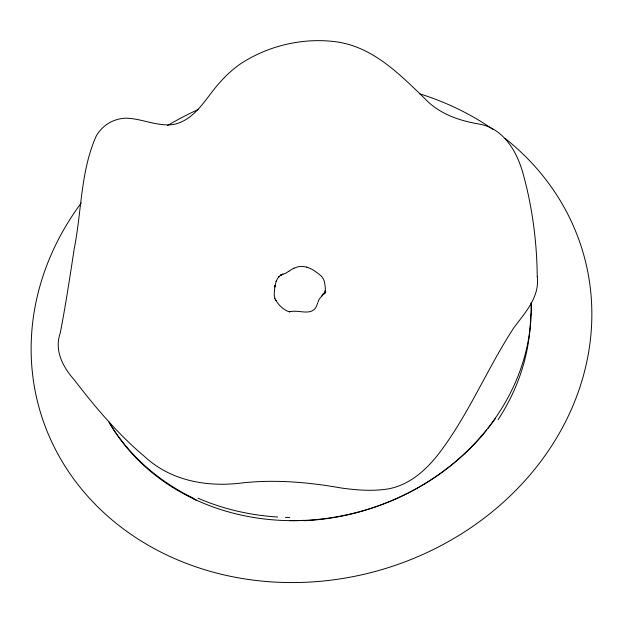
<?xml version="1.0" encoding="UTF-8"?>
<svg xmlns="http://www.w3.org/2000/svg" width="623" height="623" viewBox="0 0 623 623"><rect width="100%" height="100%" fill="white"/><g stroke="black" fill="none" stroke-linecap="round" stroke-linejoin="round"><path stroke-width="0.93" d="M317.971 302.404C318.906 296.922 325.704 294.593 325.354 288.994C324.863 282.764 324.435 280 321.787 276.581C314.623 270.242 306.975 265.016 297.95 266.784L293.106 268.56L289.017 271.145M325.261 290.996L325.19 291.471L325.292 290.832M280.942 275.039L282.538 274.315C275.35 276.674 274.361 288.2 274.229 295.411C274.938 302.833 285.015 311.407 289.89 311.827L289.422 311.796C299.484 309.063 313.587 317.932 317.481 303.424M274.93 286.876L275.039 286.3L274.945 286.821M321.974 295.917L322.138 295.255M317.605 303.167L317.411 303.565M491.547 423.835L495.558 418.274M487.871 428.608L491.025 424.512M486.797 429.956C442.579 484.577 373.8 517.526 303.876 520.742M278.816 276.814L279.174 276.417M279.112 276.48L278.574 277.071L278.933 276.682M322.293 295.092L323.75 293.768M322.403 294.991L323.976 293.565M323.952 293.534L324.91 292.452L322.605 294.78L324.31 293.301C318.633 297.911 331.148 287.779 322.994 294.406L324.84 292.903L323.516 293.939M323.329 294.103L325.042 292.763L323.423 294.017M323.602 293.854L325.432 292.491M288.87 271.254L285.474 273.357L282.39 274.346L282.842 274.26M281.425 274.743L281.02 274.992L282.164 274.408M293.565 268.342L293.97 268.17M282.297 274.377L282.741 274.276M306.851 267.119L306.75 267.096M196.603 500.394L193.644 499.015M275.358 299.827L275.794 300.387M275.257 299.702L275.732 300.302M275.428 299.912L275.942 300.574L275.459 299.951M531.248 303.401A224.63 196.681 -16 0 1 361.426 511.195A224.63 196.681 -16 0 1 108.861 421.826M505.121 138.446A282.842 248.227 -16 0 1 523.998 481.719A282.842 248.227 -16 0 1 139.864 540.203A282.842 248.227 -16 0 1 81.208 202.981M167.548 125.573A282.842 248.227 -16 0 1 198.091 109.555M419.91 93.894A282.842 248.227 -16 0 1 492.816 129.319M193.971 498.509A224.28 198.161 -10.7 0 1 109.29 422.822M289.711 517.464A224.584 192.857 -12.7 0 1 285.389 517.37M277.648 517.012A224.584 192.857 -12.7 0 1 197.997 498.182M303.884 520.384A226.017 202.584 -18 0 1 289.407 520.61M530.64 314.973A224.685 202.296 -8.7 0 1 498.104 419.614M531.17 302.747A222.318 192.538 -22.8 0 1 531.061 314.95M275.109 285.404L275.109 285.949L275.109 285.404M537.244 276.41C539.876 297.218 524.987 312.653 513.687 327.994C487.435 368.279 469.072 413.353 440.126 451.963C427.051 469.212 409.996 485.06 387.95 488.954C372.601 491.376 357.041 490.153 341.731 488.074C308.844 482.233 275.382 479.258 242.051 482.965C207.116 487.35 170.679 480.979 144.193 456.2C117.802 433.927 95.405 407.403 74.441 380.085C63.063 367.305 54.03 350.523 60.236 333.149C65.656 305.138 69.932 276.916 74.23 248.709C81.73 211.267 80.453 171.333 96.246 136.016C102.46 125.067 113.869 118.386 126.438 118.16C142.581 118.767 157.627 126.812 173.918 124.421C190.264 120.909 200.692 106.938 210.192 94.33C218.922 82.61 228.921 71.793 241.015 63.476C269.315 45.199 304.172 37.232 337.573 41.998C373.309 47.48 399.608 74.168 424.419 98.185C438.717 113.659 458.816 120.683 479.079 124.032C504.451 128.447 517.931 153.141 523.709 176.036C532.587 208.705 536.87 242.581 537.244 276.41M276.534 280.545L276.176 281.526L276.589 280.506M276.464 280.739L276.246 281.339L276.472 280.778M281.503 274.704L281.098 274.938L281.915 274.509L281.495 274.712M274.673 298.378L274.681 298.394"/></g></svg>
